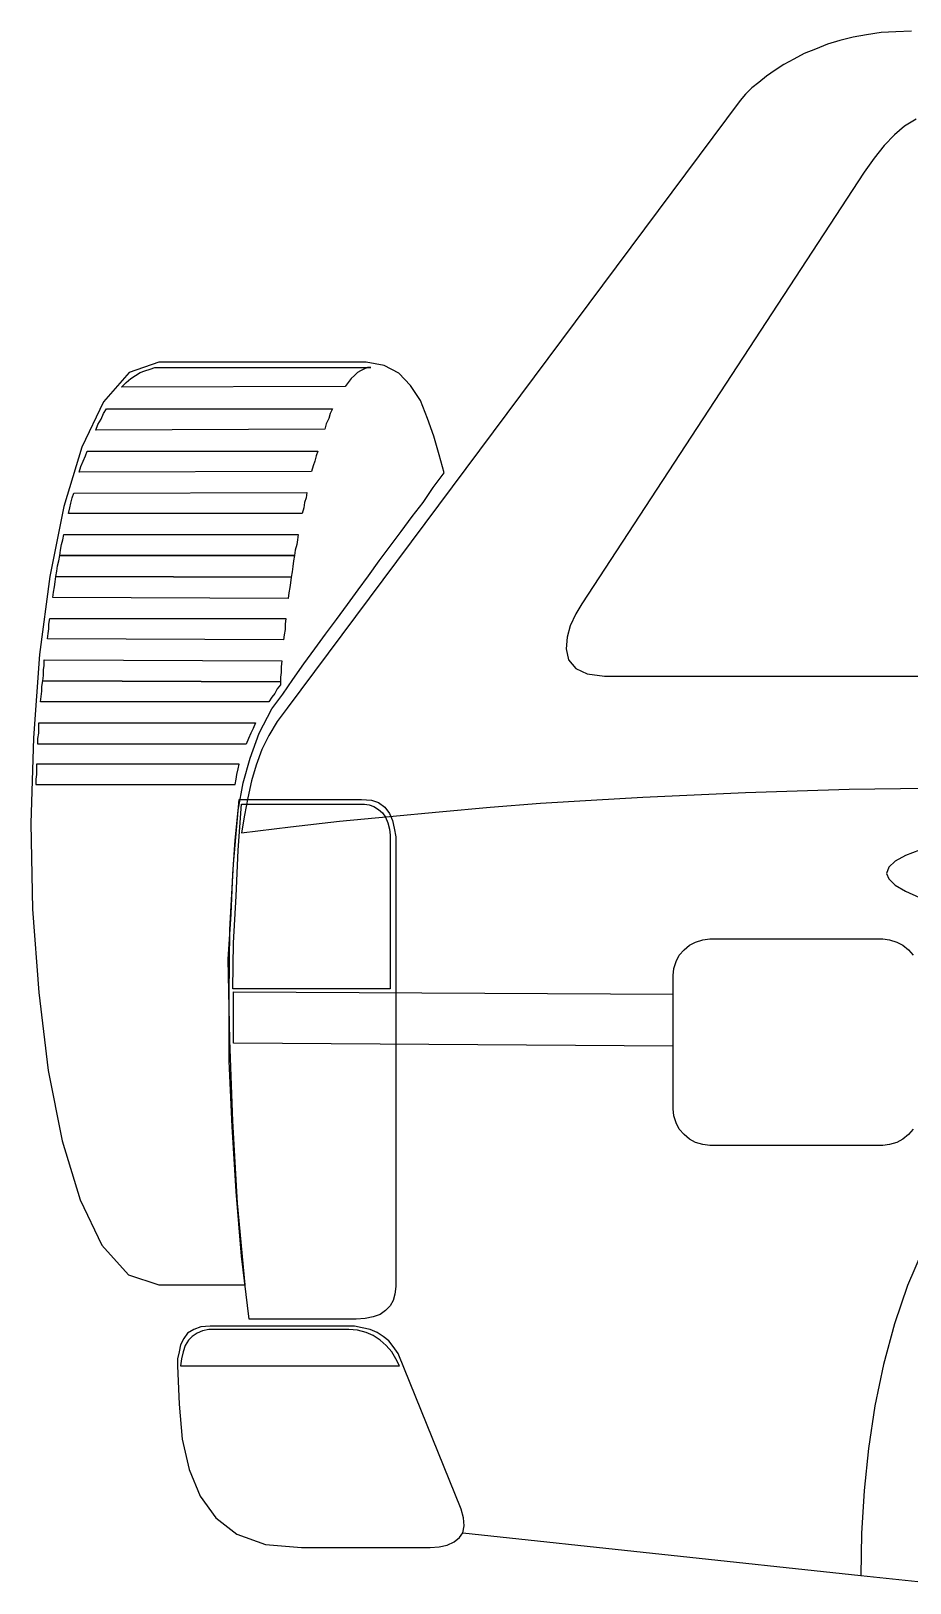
# Model space of a CAD drawing. Extents: x 81.2 to 102.2, y 189 to 198.5.
# Drawn here: x 98.157 to 98.773, y 194.617 to 195.704 of the extents above; entities that cross this region are included whole.
import ezdxf

# ---------------------------------------------------------------- set-up
doc = ezdxf.new("R2010")
doc.units = 0
doc.layers.get('0').update_dxf_attribs({"linetype": 'CONTINUOUS'})

msp = doc.modelspace()

# ---------------------------------------------------------------- linework, layer by layer
for p, q in [((98.7148, 195.6943), (98.7066, 195.691)), ((98.7235, 195.697), (98.7148, 195.6943)), ((98.7328, 195.6992), (98.7235, 195.697)), ((98.7421, 195.7009), (98.7328, 195.6992)), ((98.7525, 195.7025), (98.7421, 195.7009)), ((98.7628, 195.703), (98.7525, 195.7025)), ((98.7737, 195.7036), (98.7628, 195.703)), ((98.6914, 195.6839), (98.6843, 195.6801)), ((98.6985, 195.6878), (98.6914, 195.6839)), ((98.7066, 195.691), (98.6985, 195.6878)), ((98.6783, 195.6763), (98.6723, 195.6719)), ((98.6843, 195.6801), (98.6783, 195.6763)), ((98.6619, 195.6638), (98.6576, 195.6594)), ((98.6668, 195.6676), (98.6619, 195.6638)), ((98.6723, 195.6719), (98.6668, 195.6676)), ((98.6537, 195.655), (98.3368, 195.2296)), ((98.6576, 195.6594), (98.6537, 195.655)), ((98.777, 195.642), (98.7688, 195.637)), ((98.7617, 195.631), (98.7546, 195.6234)), ((98.7688, 195.637), (98.7617, 195.631)), ((98.7546, 195.6234), (98.7475, 195.6147)), ((98.7475, 195.6147), (98.7405, 195.6049)), ((98.7405, 195.6049), (98.543, 195.3027)), ((98.2469, 195.4718), (98.2261, 195.4647)), ((98.2338, 195.4647), (98.237, 195.4658)), ((98.237, 195.4658), (98.2409, 195.4669)), ((98.2409, 195.4669), (98.2441, 195.468)), ((98.2441, 195.468), (98.248, 195.468)), ((98.3919, 195.4718), (98.2469, 195.4718)), ((98.248, 195.468), (98.3952, 195.468)), ((98.3881, 195.4658), (98.3859, 195.4647)), ((98.3903, 195.4669), (98.3881, 195.4658)), ((98.393, 195.468), (98.3903, 195.4669)), ((98.4045, 195.4696), (98.3919, 195.4718)), ((98.3952, 195.468), (98.393, 195.468)), ((98.4148, 195.4642), (98.4045, 195.4696)), ((98.2261, 195.4647), (98.2081, 195.444)), ((98.2207, 195.4543), (98.224, 195.4576)), ((98.3772, 195.4549), (98.2207, 195.4543)), ((98.224, 195.4576), (98.2272, 195.4603)), ((98.2272, 195.4603), (98.2305, 195.4625)), ((98.2305, 195.4625), (98.2338, 195.4647)), ((98.3794, 195.4576), (98.3772, 195.4549)), ((98.3816, 195.4603), (98.3794, 195.4576)), ((98.3838, 195.4625), (98.3816, 195.4603)), ((98.3859, 195.4647), (98.3838, 195.4625)), ((98.423, 195.4554), (98.4148, 195.4642)), ((98.4301, 195.4451), (98.423, 195.4554)), ((98.435, 195.4325), (98.4301, 195.4451)), ((98.2081, 195.444), (98.1929, 195.4123)), ((98.2065, 195.432), (98.2081, 195.4358)), ((98.2081, 195.4358), (98.2103, 195.4391)), ((98.2103, 195.4391), (98.3685, 195.4391)), ((98.3669, 195.4358), (98.3658, 195.4325)), ((98.3685, 195.4391), (98.3669, 195.4358)), ((98.2027, 195.4243), (98.2043, 195.4282)), ((98.363, 195.4249), (98.2027, 195.4243)), ((98.2043, 195.4282), (98.2065, 195.432)), ((98.3641, 195.4287), (98.363, 195.4249)), ((98.3658, 195.4325), (98.3641, 195.4287)), ((98.4394, 195.42), (98.435, 195.4325)), ((98.1929, 195.4123), (98.1803, 195.3709)), ((98.4432, 195.4069), (98.4394, 195.42)), ((98.1923, 195.3987), (98.194, 195.4025)), ((98.194, 195.4025), (98.1956, 195.4063)), ((98.1956, 195.4063), (98.1967, 195.4096)), ((98.1967, 195.4096), (98.3581, 195.4096)), ((98.356, 195.4025), (98.3549, 195.3992)), ((98.357, 195.4063), (98.356, 195.4025)), ((98.3581, 195.4096), (98.357, 195.4063)), ((98.4465, 195.3944), (98.4432, 195.4069)), ((98.1912, 195.3949), (98.1923, 195.3987)), ((98.3538, 195.3954), (98.1912, 195.3949)), ((98.3549, 195.3992), (98.3538, 195.3954)), ((98.4388, 195.384), (98.4465, 195.3944)), ((98.1863, 195.3769), (98.1874, 195.3802)), ((98.1874, 195.3802), (98.3505, 195.3807)), ((98.3505, 195.3807), (98.3499, 195.3769)), ((98.4318, 195.3736), (98.4388, 195.384)), ((98.1803, 195.3709), (98.1705, 195.3218)), ((98.1836, 195.366), (98.1847, 195.3698)), ((98.1847, 195.3698), (98.1852, 195.3731)), ((98.1852, 195.3731), (98.1863, 195.3769)), ((98.3483, 195.3698), (98.3472, 195.366)), ((98.3489, 195.3736), (98.3483, 195.3698)), ((98.3499, 195.3769), (98.3489, 195.3736)), ((98.4241, 195.3638), (98.4318, 195.3736)), ((98.3472, 195.366), (98.1836, 195.366)), ((98.4165, 195.3534), (98.4241, 195.3638)), ((98.1787, 195.3442), (98.1798, 195.3474)), ((98.1798, 195.3474), (98.1803, 195.3513)), ((98.1803, 195.3513), (98.3445, 195.3513)), ((98.344, 195.3474), (98.3434, 195.3442)), ((98.3445, 195.3513), (98.344, 195.3474)), ((98.4089, 195.3431), (98.4165, 195.3534)), ((98.177, 195.3327), (98.1776, 195.3365)), ((98.1776, 195.3365), (98.1781, 195.3403)), ((98.1776, 195.3365), (98.3418, 195.3365)), ((98.3418, 195.3365), (98.1776, 195.3365)), ((98.1781, 195.3403), (98.1787, 195.3442)), ((98.3418, 195.3365), (98.3412, 195.3327)), ((98.3423, 195.3403), (98.3418, 195.3365)), ((98.3434, 195.3442), (98.3423, 195.3403)), ((98.4012, 195.3327), (98.4089, 195.3431)), ((98.1749, 195.3218), (98.1754, 195.3256)), ((98.1754, 195.3256), (98.176, 195.3294)), ((98.176, 195.3294), (98.177, 195.3327)), ((98.3401, 195.3251), (98.3396, 195.3213)), ((98.3407, 195.3289), (98.3401, 195.3251)), ((98.3412, 195.3327), (98.3407, 195.3289)), ((98.3936, 195.3223), (98.4012, 195.3327)), ((98.1705, 195.3218), (98.1634, 195.2673)), ((98.1732, 195.3109), (98.1738, 195.3147)), ((98.1738, 195.3147), (98.1743, 195.318)), ((98.1743, 195.318), (98.1749, 195.3218)), ((98.1749, 195.3218), (98.3396, 195.3213)), ((98.3396, 195.3213), (98.1749, 195.3218)), ((98.3385, 195.3142), (98.3379, 195.3103)), ((98.339, 195.3174), (98.3385, 195.3142)), ((98.3396, 195.3213), (98.339, 195.3174)), ((98.3865, 195.3125), (98.3936, 195.3223)), ((98.1727, 195.3071), (98.1732, 195.3109)), ((98.3374, 195.3065), (98.1727, 195.3071)), ((98.3379, 195.3103), (98.3374, 195.3065)), ((98.3789, 195.3022), (98.3865, 195.3125)), ((98.17, 195.2885), (98.1705, 195.2924)), ((98.1705, 195.2924), (98.3358, 195.2924)), ((98.3358, 195.2924), (98.3352, 195.2885)), ((98.3712, 195.2918), (98.3789, 195.3022)), ((98.5387, 195.2956), (98.5348, 195.2874)), ((98.543, 195.3027), (98.5387, 195.2956)), ((98.1689, 195.2782), (98.1694, 195.282)), ((98.1694, 195.282), (98.17, 195.2853)), ((98.17, 195.2853), (98.17, 195.2885)), ((98.3352, 195.2847), (98.3347, 195.2809)), ((98.3352, 195.2885), (98.3352, 195.2847)), ((98.356, 195.2711), (98.3636, 195.2814)), ((98.3636, 195.2814), (98.3712, 195.2918)), ((98.5348, 195.2874), (98.5327, 195.2793)), ((98.3341, 195.2776), (98.1689, 195.2782)), ((98.3347, 195.2809), (98.3341, 195.2776)), ((98.3483, 195.2607), (98.356, 195.2711)), ((98.5327, 195.2793), (98.5321, 195.2711)), ((98.5321, 195.2711), (98.5337, 195.2634)), ((98.1634, 195.2673), (98.1591, 195.2089)), ((98.1661, 195.2564), (98.1667, 195.2596)), ((98.1667, 195.2596), (98.1667, 195.2634)), ((98.1667, 195.2634), (98.333, 195.2629)), ((98.333, 195.2629), (98.3325, 195.2585)), ((98.3407, 195.2498), (98.3483, 195.2607)), ((98.5337, 195.2634), (98.5387, 195.2575)), ((98.165, 195.2449), (98.1656, 195.2487)), ((98.1656, 195.2487), (98.1661, 195.2525)), ((98.1656, 195.2487), (98.332, 195.2482)), ((98.332, 195.2482), (98.1656, 195.2487)), ((98.1661, 195.2525), (98.1661, 195.2564)), ((98.3325, 195.2547), (98.332, 195.2514)), ((98.332, 195.2514), (98.332, 195.2482)), ((98.3325, 195.2585), (98.3325, 195.2547)), ((98.3336, 195.2394), (98.3407, 195.2498)), ((98.5387, 195.2575), (98.5468, 195.2536)), ((98.5468, 195.2536), (98.5588, 195.252)), ((98.5588, 195.252), (99.3928, 195.252)), ((98.164, 195.234), (98.1645, 195.2378)), ((98.1645, 195.2378), (98.165, 195.2416)), ((98.165, 195.2416), (98.165, 195.2449)), ((98.3281, 195.24), (98.3259, 195.2373)), ((98.3259, 195.2291), (98.3336, 195.2394)), ((98.3298, 195.2433), (98.3281, 195.24)), ((98.332, 195.246), (98.3298, 195.2433)), ((98.332, 195.2482), (98.332, 195.2476)), ((98.332, 195.2476), (98.332, 195.2471)), ((98.332, 195.2471), (98.332, 195.2465)), ((98.332, 195.2465), (98.332, 195.246)), ((98.3238, 195.234), (98.164, 195.234)), ((98.3172, 195.2122), (98.3259, 195.2291)), ((98.3259, 195.2373), (98.3238, 195.234)), ((98.3368, 195.2296), (98.3298, 195.2204)), ((98.1629, 195.2154), (98.1629, 195.2193)), ((98.1629, 195.2193), (98.3145, 195.2193)), ((98.3145, 195.2193), (98.3129, 195.2154)), ((98.3298, 195.2204), (98.3238, 195.2105)), ((98.1591, 195.2089), (98.1574, 195.1489)), ((98.1623, 195.2084), (98.1629, 195.2122)), ((98.1623, 195.2045), (98.1623, 195.2084)), ((98.1629, 195.2122), (98.1629, 195.2154)), ((98.3096, 195.2084), (98.308, 195.2045)), ((98.3112, 195.2122), (98.3096, 195.2084)), ((98.3107, 195.1947), (98.3172, 195.2122)), ((98.3129, 195.2154), (98.3112, 195.2122)), ((98.3238, 195.2105), (98.3189, 195.2007)), ((98.308, 195.2045), (98.1623, 195.2045)), ((98.3058, 195.1773), (98.3107, 195.1947)), ((98.3189, 195.2007), (98.315, 195.1898)), ((98.1612, 195.1904), (98.1612, 195.1865)), ((98.303, 195.1904), (98.1612, 195.1904)), ((98.1612, 195.1865), (98.1612, 195.1833)), ((98.3014, 195.1833), (98.3025, 195.1871)), ((98.3025, 195.1871), (98.303, 195.1904)), ((98.315, 195.1898), (98.3118, 195.1789)), ((98.1612, 195.1833), (98.1607, 195.18)), ((98.1607, 195.18), (98.1607, 195.1762)), ((98.1607, 195.1762), (98.3003, 195.1762)), ((98.3003, 195.1762), (98.3009, 195.18)), ((98.3009, 195.18), (98.3014, 195.1833)), ((98.3025, 195.1582), (98.3058, 195.1773)), ((98.3118, 195.1789), (98.3091, 195.1669)), ((98.6936, 195.1718), (98.7301, 195.1729)), ((98.7301, 195.1729), (98.7661, 195.1734)), ((98.7661, 195.1734), (98.8026, 195.174)), ((98.2992, 195.1206), (98.303, 195.1658)), ((98.3025, 195.1304), (98.3047, 195.1625)), ((98.303, 195.1658), (98.3887, 195.1658)), ((98.3047, 195.1625), (98.3909, 195.1625)), ((98.3091, 195.1669), (98.3069, 195.1549)), ((98.3887, 195.1658), (98.3958, 195.1653)), ((98.3909, 195.1625), (98.3941, 195.162)), ((98.3941, 195.162), (98.3974, 195.1609)), ((98.3958, 195.1653), (98.4007, 195.1636)), ((98.4007, 195.1636), (98.405, 195.1604)), ((98.4787, 195.1604), (98.5141, 195.1631)), ((98.5141, 195.1631), (98.5496, 195.1653)), ((98.5496, 195.1653), (98.5856, 195.1675)), ((98.5856, 195.1675), (98.6216, 195.1691)), ((98.6216, 195.1691), (98.6576, 195.1707)), ((98.6576, 195.1707), (98.6936, 195.1718)), ((98.3003, 195.1374), (98.3025, 195.1582)), ((98.3069, 195.1549), (98.3047, 195.1424)), ((98.3734, 195.1505), (98.4083, 195.1538)), ((98.3974, 195.1609), (98.4007, 195.1587)), ((98.4007, 195.1587), (98.4034, 195.1565)), ((98.4034, 195.1565), (98.4056, 195.1533)), ((98.405, 195.1604), (98.4083, 195.156)), ((98.4056, 195.1533), (98.4072, 195.1494)), ((98.4083, 195.1538), (98.4432, 195.1571)), ((98.4083, 195.156), (98.4105, 195.1511)), ((98.4105, 195.1511), (98.4116, 195.1456)), ((98.4432, 195.1571), (98.4787, 195.1604)), ((98.1574, 195.1489), (98.1585, 195.0889)), ((98.3047, 195.1424), (98.339, 195.1467)), ((98.339, 195.1467), (98.3734, 195.1505)), ((98.4072, 195.1494), (98.4083, 195.1451)), ((98.4083, 195.1451), (98.4089, 195.1407)), ((98.4089, 195.1407), (98.4089, 195.0333)), ((98.4116, 195.1456), (98.4127, 195.1396)), ((98.2987, 195.1134), (98.3003, 195.1374)), ((98.3009, 195.0982), (98.3025, 195.1304)), ((98.4127, 195.1396), (98.4127, 195.1331)), ((98.4127, 195.1331), (98.4127, 194.8249)), ((98.7792, 195.1304), (98.7694, 195.1265)), ((98.2965, 195.0747), (98.2992, 195.1206)), ((98.7579, 195.1184), (98.7563, 195.114)), ((98.7623, 195.1227), (98.7579, 195.1184)), ((98.7694, 195.1265), (98.7623, 195.1227)), ((98.2976, 195.0856), (98.2987, 195.1134)), ((98.7563, 195.114), (98.7579, 195.1102)), ((98.7579, 195.1102), (98.7623, 195.1058)), ((98.2992, 195.0655), (98.3009, 195.0982)), ((98.7623, 195.1058), (98.7694, 195.1015)), ((98.7694, 195.1015), (98.7792, 195.0971)), ((98.1585, 195.0889), (98.1629, 195.0306)), ((98.2954, 195.054), (98.2976, 195.0856)), ((98.296, 195.0289), (98.2965, 195.0747)), ((98.2987, 195.0333), (98.2992, 195.0655)), ((98.6145, 195.0606), (98.6183, 195.0638)), ((98.6183, 195.0638), (98.6226, 195.066)), ((98.6226, 195.066), (98.6276, 195.0676)), ((98.6276, 195.0676), (98.6325, 195.0682)), ((98.6325, 195.0682), (98.7536, 195.0682)), ((98.7536, 195.0682), (98.7584, 195.0676)), ((98.7584, 195.0676), (98.7634, 195.066)), ((98.7634, 195.066), (98.7677, 195.0638)), ((98.7677, 195.0638), (98.7715, 195.0606)), ((98.2965, 194.9973), (98.2954, 195.054)), ((98.609, 195.0524), (98.6112, 195.0567)), ((98.6112, 195.0567), (98.6145, 195.0606)), ((98.7715, 195.0606), (98.7748, 195.0567)), ((98.6068, 195.0426), (98.6074, 195.0475)), ((98.6068, 194.9493), (98.6068, 195.0426)), ((98.6074, 195.0475), (98.609, 195.0524)), ((98.4089, 195.0333), (98.2987, 195.0333)), ((98.1629, 195.0306), (98.1694, 194.976)), ((98.296, 194.9826), (98.296, 195.0289)), ((98.2992, 194.9951), (98.2992, 195.0311)), ((98.2992, 195.0311), (98.6068, 195.0295)), ((98.2987, 194.9406), (98.2965, 194.9973)), ((98.6068, 194.993), (98.2992, 194.9951)), ((98.2981, 194.9368), (98.296, 194.9826)), ((98.1694, 194.976), (98.1792, 194.9269)), ((98.6074, 194.9444), (98.6068, 194.9493)), ((98.609, 194.9395), (98.6074, 194.9444)), ((98.3009, 194.8915), (98.2981, 194.9368)), ((98.3019, 194.8833), (98.2987, 194.9406)), ((98.6112, 194.9351), (98.609, 194.9395)), ((98.6145, 194.9313), (98.6112, 194.9351)), ((98.7748, 194.9351), (98.7715, 194.9313)), ((98.1792, 194.9269), (98.1918, 194.8855)), ((98.6183, 194.928), (98.6145, 194.9313)), ((98.6226, 194.9258), (98.6183, 194.928)), ((98.6276, 194.9242), (98.6226, 194.9258)), ((98.6325, 194.9237), (98.6276, 194.9242)), ((98.7536, 194.9237), (98.6325, 194.9237)), ((98.7584, 194.9242), (98.7536, 194.9237)), ((98.7634, 194.9258), (98.7584, 194.9242)), ((98.7677, 194.928), (98.7634, 194.9258)), ((98.7715, 194.9313), (98.7677, 194.928)), ((98.3047, 194.8462), (98.3009, 194.8915)), ((98.1918, 194.8855), (98.2071, 194.8538)), ((98.3074, 194.826), (98.3019, 194.8833)), ((98.2071, 194.8538), (98.2256, 194.8331)), ((98.7819, 194.8511), (98.771, 194.8255)), ((98.3101, 194.802), (98.3047, 194.8462)), ((98.2256, 194.8331), (98.2469, 194.826)), ((98.2469, 194.826), (98.3074, 194.826)), ((98.4127, 194.8249), (98.4121, 194.8195)), ((98.771, 194.8255), (98.7617, 194.7988)), ((98.411, 194.8151), (98.4089, 194.8113)), ((98.4121, 194.8195), (98.411, 194.8151)), ((98.3969, 194.8037), (98.3914, 194.8026)), ((98.4018, 194.8053), (98.3969, 194.8037)), ((98.4056, 194.808), (98.4018, 194.8053)), ((98.4089, 194.8113), (98.4056, 194.808)), ((98.2714, 194.7949), (98.267, 194.7922)), ((98.2763, 194.7966), (98.2714, 194.7949)), ((98.2774, 194.7938), (98.2736, 194.7922)), ((98.2829, 194.7971), (98.2763, 194.7966)), ((98.2818, 194.7949), (98.2774, 194.7938)), ((98.3799, 194.7949), (98.2818, 194.7949)), ((98.3772, 194.7971), (98.2829, 194.7971)), ((98.3849, 194.802), (98.3101, 194.802)), ((98.3838, 194.7971), (98.3772, 194.7971)), ((98.3859, 194.7944), (98.3799, 194.7949)), ((98.3892, 194.796), (98.3838, 194.7971)), ((98.3914, 194.8026), (98.3849, 194.802)), ((98.3919, 194.7928), (98.3859, 194.7944)), ((98.3947, 194.7949), (98.3892, 194.796)), ((98.3969, 194.7906), (98.3919, 194.7928)), ((98.3996, 194.7928), (98.3947, 194.7949)), ((98.4039, 194.79), (98.3996, 194.7928)), ((98.7617, 194.7988), (98.7541, 194.7704)), ((98.2621, 194.784), (98.261, 194.7791)), ((98.2643, 194.7884), (98.2621, 194.784)), ((98.2654, 194.7835), (98.2638, 194.7791)), ((98.267, 194.7922), (98.2643, 194.7884)), ((98.2676, 194.7873), (98.2654, 194.7835)), ((98.2703, 194.79), (98.2676, 194.7873)), ((98.2736, 194.7922), (98.2703, 194.79)), ((98.4018, 194.7873), (98.3969, 194.7906)), ((98.4061, 194.7835), (98.4018, 194.7873)), ((98.4078, 194.7868), (98.4039, 194.79)), ((98.4099, 194.7791), (98.4061, 194.7835)), ((98.411, 194.7829), (98.4078, 194.7868)), ((98.4143, 194.778), (98.411, 194.7829)), ((98.261, 194.7791), (98.26, 194.7742)), ((98.26, 194.7742), (98.26, 194.7693)), ((98.2627, 194.7742), (98.2621, 194.7693)), ((98.2638, 194.7791), (98.2627, 194.7742)), ((98.4127, 194.7742), (98.4099, 194.7791)), ((98.4154, 194.7693), (98.4127, 194.7742)), ((98.4585, 194.669), (98.4143, 194.778)), ((98.26, 194.7693), (98.261, 194.7426)), ((98.2621, 194.7693), (98.4154, 194.7693)), ((98.7541, 194.7704), (98.7481, 194.7415)), ((98.261, 194.7426), (98.2632, 194.718)), ((98.7481, 194.7415), (98.7437, 194.7115)), ((98.2632, 194.718), (98.2681, 194.6968)), ((98.7437, 194.7115), (98.7405, 194.6821)), ((98.2681, 194.6968), (98.2758, 194.6782)), ((98.2758, 194.6782), (98.2867, 194.663)), ((98.7405, 194.6821), (98.7388, 194.6521)), ((98.2867, 194.663), (98.3014, 194.6515)), ((98.4601, 194.663), (98.4585, 194.669)), ((98.4607, 194.6575), (98.4601, 194.663)), ((98.3014, 194.6515), (98.3216, 194.6444)), ((98.4574, 194.6493), (98.4596, 194.6526)), ((98.4596, 194.6526), (98.4607, 194.6575)), ((98.4596, 194.6526), (98.7383, 194.6226)), ((98.7388, 194.6521), (98.7383, 194.6226)), ((98.3216, 194.6444), (98.3467, 194.6422)), ((98.3467, 194.6422), (98.4367, 194.6422)), ((98.4367, 194.6422), (98.4432, 194.6428)), ((98.4432, 194.6428), (98.4487, 194.6439)), ((98.4487, 194.6439), (98.4536, 194.6461)), ((98.4536, 194.6461), (98.4574, 194.6493)), ((98.7383, 194.6226), (98.7871, 194.6174))]:
    msp.add_line(p, q)

doc.saveas('drawing.dxf')
